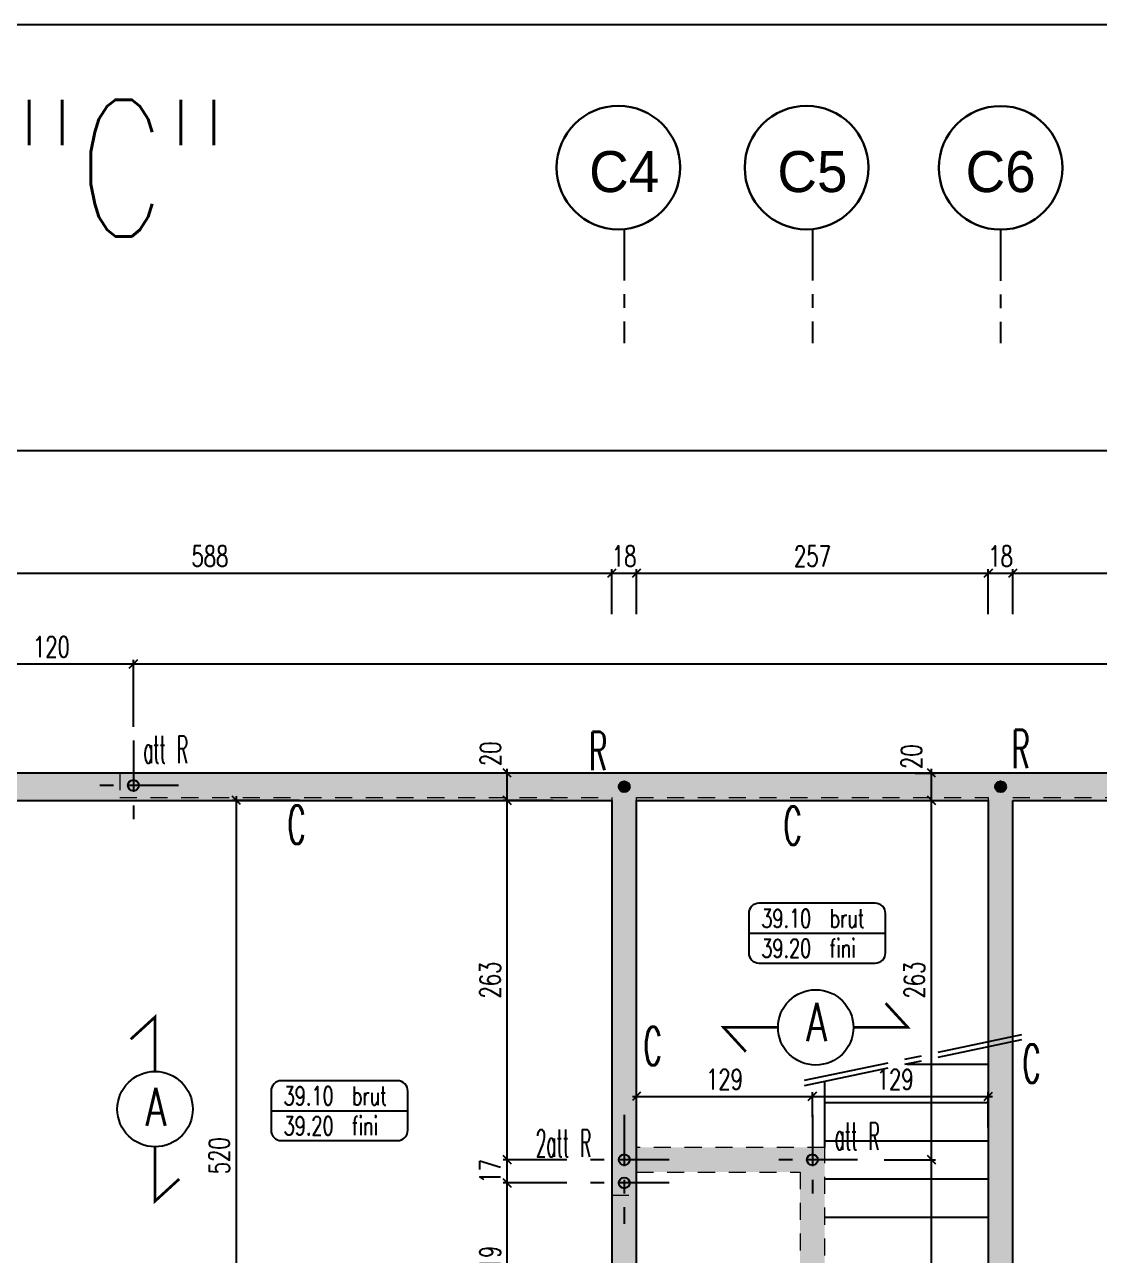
# Model space of a CAD drawing. Extents: x 308 to 437, y -199 to -146.
# Drawn here: x 325.88 to 333.75, y -163.97 to -154.96 of the extents above; entities that cross this region are included whole.
import ezdxf
from ezdxf.enums import TextEntityAlignment as Align

# ---------------------------------------------------------------- set-up
doc = ezdxf.new("R2010")
doc.units = 0
doc.header["$LTSCALE"] = 0.5
doc.header["$MEASUREMENT"] = 0
for name, pattern in [('AXES', [2, 1.25, -0.25, 0.25, -0.25]), ('AXES2', [1.125, 0.75, -0.125, 0.125, -0.125]), ('CACHE', [0.375, 0.25, -0.125]), ('DISCONTINU2', [0.375, 0.25, -0.125])]:
    doc.linetypes.add(name, pattern=pattern)
doc.layers.get('DEFPOINTS').update_dxf_attribs({"linetype": 'CONTINUOUS'})
for name, color, linetype in [('1_AJSA_circulv', 142, 'CONTINUOUS'), ('A05-AXES', 13, 'AXES2'), ('A19-COTATIONS', 146, 'CONTINUOUS'), ('AXES', 6, 'AXES2'), ('CADRE-CART', 7, 'CONTINUOUS'), ('COTATION', 7, 'CONTINUOUS'), ('HABILLAGE', 7, 'CONTINUOUS'), ('MURS', 3, 'CONTINUOUS'), ('PLANCHER', 7, 'CONTINUOUS'), ('POCHAGE', 254, 'CONTINUOUS'), ('RAID', 1, 'CONTINUOUS'), ('RDC', 7, 'DISCONTINU2'), ('REPERE-CHAI', 4, 'CONTINUOUS'), ('REPERE-RAID', 4, 'CONTINUOUS')]:
    doc.layers.add(name, color=color, linetype=linetype)
doc.styles.add('CGotH', font='GOTHIC.TTF')
doc.styles.add('ROMANS8', font='romans.shx', dxfattribs={"width": 0.7})
doc.styles.get("Standard").update_dxf_attribs({"font": 'txt.shx'})
doc.dimstyles.new('COT50 cm', dxfattribs={"dimtxt": 0.15, "dimasz": 0.06, "dimexe": 0.03, "dimexo": 0.1, "dimgap": 0.05, "dimtad": 1, "dimdec": 0, "dimlfac": 100, "dimzin": 0, "dimdsep": 46, "dimtxsty": 'ROMANS8', "dimblk1": 'OBLIQUE', "dimblk2": 'OBLIQUE', "dimsah": 1, "dimcen": 0.03, "dimdle": 0.03, "dimclrt": 1, "dimadec": 0, "dimazin": 0, "dimtfac": 1, "dimtdec": 0, "dimtmove": 0, "dimatfit": 3, "dimfxl": 0, "dimtolj": 1, "dimtzin": 0, "dimlwd": -1, "dimlwe": -1, "dimarcsym": 0})

# ---------------------------------------------------------------- blocks, each defined once
blk = doc.blocks.new('139')
at = {"layer": 'HABILLAGE', "color": 7}
blk.add_line((-0.665, 0), (0.665, 0), dxfattribs=at)
at = {"layer": 'HABILLAGE'}
blk.add_lwpolyline([(-0.565, -0.291), (0.565, -0.291, 0.414214), (0.665, -0.191), (0.665, 0.191, 0.414214), (0.565, 0.291), (-0.565, 0.291, 0.414214), (-0.665, 0.191), (-0.665, -0.191, 0.414214)], format="xyb", close=True, dxfattribs=at)
at = {"layer": 'HABILLAGE', "color": 1, "width": 0.7}
for s, p in [('brut', (0.121, 0.054)), ('fini', (0.121, -0.237))]:
    blk.add_text(s, height=0.18, dxfattribs=at).set_placement(p)
for tag, p in [('NIVBRUT', (-0.543, 0.054)), ('NIVFINI', (-0.543, -0.237))]:
    blk.add_attdef(tag, p, '', height=0.18, dxfattribs=at)
blk = doc.blocks.new('_Oblique')
at = {"layer": 'COTATION', "color": 0, "lineweight": -2}
blk.add_line((-0.5, -0.5), (0.5, 0.5), dxfattribs=at)
blk = doc.blocks.new('*D813')
at = {"layer": 'COTATION', "color": 0, "transparency": 16777216}
for p, q in [((324.299, -159.8143), (324.299, -158.9491)), ((330.179, -159.2788), (330.179, -158.9491)), ((324.269, -158.9791), (330.209, -158.9791))]:
    blk.add_line(p, q, dxfattribs=at)
at = {"layer": 'DEFPOINTS', "color": 0, "transparency": 16777216}
for p in [(330.179, -158.9791), (330.179, -159.3788), (324.299, -159.9143)]:
    blk.add_point(p, dxfattribs=at)
at = {"layer": 'COTATION', "color": 0, "transparency": 16777216, "xscale": 0.06, "yscale": 0.06, "zscale": 0.06, "rotation": 180}
blk.add_blockref('_Oblique', (324.299, -158.9791), dxfattribs=at)
at = {"layer": 'COTATION', "color": 0, "transparency": 16777216, "xscale": 0.06, "yscale": 0.06, "zscale": 0.06}
blk.add_blockref('_Oblique', (330.179, -158.9791), dxfattribs=at)
at = {"layer": 'COTATION', "color": 1, "transparency": 16777216, "insert": (327.239, -158.8541), "char_height": 0.15, "attachment_point": 5, "style": 'ROMANS8'}
blk.add_mtext('\\A1;588', dxfattribs=at)
blk = doc.blocks.new('*D814')
at = {"layer": 'COTATION', "color": 0, "transparency": 16777216}
for p, q in [((330.179, -159.2791), (330.179, -158.9491)), ((330.3593, -159.2791), (330.3593, -158.9491)), ((330.149, -158.9791), (330.3893, -158.9791))]:
    blk.add_line(p, q, dxfattribs=at)
at = {"layer": 'DEFPOINTS', "color": 0, "transparency": 16777216}
for p in [(330.3593, -158.9791), (330.179, -162.3243), (330.3593, -162.3243)]:
    blk.add_point(p, dxfattribs=at)
at = {"layer": 'COTATION', "color": 0, "transparency": 16777216, "xscale": 0.06, "yscale": 0.06, "zscale": 0.06, "rotation": 180}
blk.add_blockref('_Oblique', (330.179, -158.9791), dxfattribs=at)
at = {"layer": 'COTATION', "color": 0, "transparency": 16777216, "xscale": 0.06, "yscale": 0.06, "zscale": 0.06}
blk.add_blockref('_Oblique', (330.3593, -158.9791), dxfattribs=at)
at = {"layer": 'COTATION', "color": 1, "transparency": 16777216, "insert": (330.2692, -158.8541), "char_height": 0.15, "attachment_point": 5, "style": 'ROMANS8'}
blk.add_mtext('\\A1;18', dxfattribs=at)
blk = doc.blocks.new('*D815')
at = {"layer": 'COTATION', "color": 0, "transparency": 16777216}
for p, q in [((330.3593, -159.2791), (330.3593, -158.9491)), ((332.9326, -159.2791), (332.9326, -158.9491)), ((330.3293, -158.9791), (332.9626, -158.9791))]:
    blk.add_line(p, q, dxfattribs=at)
at = {"layer": 'DEFPOINTS', "color": 0, "transparency": 16777216}
for p in [(332.9326, -158.9791), (330.3593, -162.3243), (332.9326, -162.3243)]:
    blk.add_point(p, dxfattribs=at)
at = {"layer": 'COTATION', "color": 0, "transparency": 16777216, "xscale": 0.06, "yscale": 0.06, "zscale": 0.06, "rotation": 180}
blk.add_blockref('_Oblique', (330.3593, -158.9791), dxfattribs=at)
at = {"layer": 'COTATION', "color": 0, "transparency": 16777216, "xscale": 0.06, "yscale": 0.06, "zscale": 0.06}
blk.add_blockref('_Oblique', (332.9326, -158.9791), dxfattribs=at)
at = {"layer": 'COTATION', "color": 1, "transparency": 16777216, "insert": (331.646, -158.8541), "char_height": 0.15, "attachment_point": 5, "style": 'ROMANS8'}
blk.add_mtext('\\A1;257', dxfattribs=at)
blk = doc.blocks.new('*D816')
at = {"layer": 'COTATION', "color": 0, "transparency": 16777216}
for p, q in [((332.9326, -159.2791), (332.9326, -158.9491)), ((333.1124, -159.2791), (333.1124, -158.9491)), ((332.9026, -158.9791), (333.1424, -158.9791))]:
    blk.add_line(p, q, dxfattribs=at)
at = {"layer": 'DEFPOINTS', "color": 0, "transparency": 16777216}
for p in [(333.1124, -158.9791), (332.9326, -162.3243), (333.1124, -162.3243)]:
    blk.add_point(p, dxfattribs=at)
at = {"layer": 'COTATION', "color": 0, "transparency": 16777216, "xscale": 0.06, "yscale": 0.06, "zscale": 0.06, "rotation": 180}
blk.add_blockref('_Oblique', (332.9326, -158.9791), dxfattribs=at)
at = {"layer": 'COTATION', "color": 0, "transparency": 16777216, "xscale": 0.06, "yscale": 0.06, "zscale": 0.06}
blk.add_blockref('_Oblique', (333.1124, -158.9791), dxfattribs=at)
at = {"layer": 'COTATION', "color": 1, "transparency": 16777216, "insert": (333.0225, -158.8541), "char_height": 0.15, "attachment_point": 5, "style": 'ROMANS8'}
blk.add_mtext('\\A1;18', dxfattribs=at)
blk = doc.blocks.new('*D817')
at = {"layer": 'COTATION', "color": 0, "transparency": 16777216}
for p, q in [((333.1124, -159.2791), (333.1124, -158.9491)), ((339.0159, -159.2791), (339.0159, -158.9491)), ((333.0824, -158.9791), (339.0459, -158.9791))]:
    blk.add_line(p, q, dxfattribs=at)
at = {"layer": 'DEFPOINTS', "color": 0, "transparency": 16777216}
for p in [(339.0159, -158.9791), (333.1124, -162.3243), (339.0159, -162.3243)]:
    blk.add_point(p, dxfattribs=at)
at = {"layer": 'COTATION', "color": 0, "transparency": 16777216, "xscale": 0.06, "yscale": 0.06, "zscale": 0.06, "rotation": 180}
blk.add_blockref('_Oblique', (333.1124, -158.9791), dxfattribs=at)
at = {"layer": 'COTATION', "color": 0, "transparency": 16777216, "xscale": 0.06, "yscale": 0.06, "zscale": 0.06}
blk.add_blockref('_Oblique', (339.0159, -158.9791), dxfattribs=at)
at = {"layer": 'COTATION', "color": 1, "transparency": 16777216, "insert": (336.0641, -158.8541), "char_height": 0.15, "attachment_point": 5, "style": 'ROMANS8'}
blk.add_mtext('\\A1;590', dxfattribs=at)
blk = doc.blocks.new('*D868')
at = {"layer": 'COTATION', "color": 0, "transparency": 16777216}
for p, q in [((325.449, -159.643), (326.7089, -159.643)), ((325.479, -160.1024), (325.479, -159.613)), ((326.6789, -160.1032), (326.6789, -159.613))]:
    blk.add_line(p, q, dxfattribs=at)
at = {"layer": 'DEFPOINTS', "color": 0, "transparency": 16777216}
for p in [(326.6789, -159.643), (325.479, -160.2024), (326.6789, -160.2032)]:
    blk.add_point(p, dxfattribs=at)
at = {"layer": 'COTATION', "color": 0, "transparency": 16777216, "xscale": 0.06, "yscale": 0.06, "zscale": 0.06, "rotation": 180}
blk.add_blockref('_Oblique', (325.479, -159.643), dxfattribs=at)
at = {"layer": 'COTATION', "color": 0, "transparency": 16777216, "xscale": 0.06, "yscale": 0.06, "zscale": 0.06}
blk.add_blockref('_Oblique', (326.6789, -159.643), dxfattribs=at)
at = {"layer": 'COTATION', "color": 1, "transparency": 16777216, "insert": (326.0789, -159.518), "char_height": 0.15, "attachment_point": 5, "style": 'ROMANS8'}
blk.add_mtext('\\A1;120', dxfattribs=at)
blk = doc.blocks.new('*D869')
at = {"layer": 'COTATION', "color": 0, "transparency": 16777216}
for p, q in [((326.6489, -159.643), (346.1259, -159.643)), ((326.6789, -160.1032), (326.6789, -159.613)), ((346.0959, -160.3413), (346.0959, -159.613))]:
    blk.add_line(p, q, dxfattribs=at)
at = {"layer": 'DEFPOINTS', "color": 0, "transparency": 16777216}
for p in [(346.0959, -159.643), (326.6789, -160.2032), (346.0959, -160.4413)]:
    blk.add_point(p, dxfattribs=at)
at = {"layer": 'COTATION', "color": 0, "transparency": 16777216, "xscale": 0.06, "yscale": 0.06, "zscale": 0.06, "rotation": 180}
blk.add_blockref('_Oblique', (326.6789, -159.643), dxfattribs=at)
at = {"layer": 'COTATION', "color": 0, "transparency": 16777216, "xscale": 0.06, "yscale": 0.06, "zscale": 0.06}
blk.add_blockref('_Oblique', (346.0959, -159.643), dxfattribs=at)
at = {"layer": 'COTATION', "color": 1, "transparency": 16777216, "insert": (336.3874, -159.518), "char_height": 0.15, "attachment_point": 5, "style": 'ROMANS8'}
blk.add_mtext('\\A1;1942', dxfattribs=at)
blk = doc.blocks.new('*D878')
at = {"layer": 'COTATION', "color": 0, "transparency": 16777216}
for p, q in [((324.299, -158.6455), (324.299, -158.0513)), ((346.0959, -159.0813), (346.0959, -158.0513)), ((324.269, -158.0813), (346.1259, -158.0813))]:
    blk.add_line(p, q, dxfattribs=at)
at = {"layer": 'DEFPOINTS', "color": 0, "transparency": 16777216}
for p in [(346.0959, -158.0813), (324.299, -158.7455), (346.0959, -160.4413)]:
    blk.add_point(p, dxfattribs=at)
at = {"layer": 'COTATION', "color": 0, "transparency": 16777216, "xscale": 0.06, "yscale": 0.06, "zscale": 0.06, "rotation": 180}
blk.add_blockref('_Oblique', (324.299, -158.0813), dxfattribs=at)
at = {"layer": 'COTATION', "color": 0, "transparency": 16777216, "xscale": 0.06, "yscale": 0.06, "zscale": 0.06}
blk.add_blockref('_Oblique', (346.0959, -158.0813), dxfattribs=at)
at = {"layer": 'COTATION', "color": 1, "transparency": 16777216, "insert": (335.1975, -157.9563), "char_height": 0.15, "attachment_point": 5, "style": 'ROMANS8'}
blk.add_mtext('\\A1;2180', dxfattribs=at)
blk = doc.blocks.new('*D954')
at = {"layer": 'COTATION', "color": 0, "transparency": 16777216}
for p, q in [((327.8938, -160.6413), (327.402, -160.6413)), ((327.432, -165.8713), (327.432, -160.6113)), ((327.669, -165.8413), (327.402, -165.8413))]:
    blk.add_line(p, q, dxfattribs=at)
at = {"layer": 'DEFPOINTS', "color": 0, "transparency": 16777216}
for p in [(327.432, -160.6413), (327.9938, -160.6413), (327.769, -165.8413)]:
    blk.add_point(p, dxfattribs=at)
at = {"layer": 'COTATION', "color": 0, "transparency": 16777216, "xscale": 0.06, "yscale": 0.06, "zscale": 0.06}
for p, rotation in [((327.432, -160.6413), 90), ((327.432, -165.8413), 270)]:
    blk.add_blockref('_Oblique', p, dxfattribs=dict(at, rotation=rotation))
at = {"layer": 'COTATION', "color": 1, "transparency": 16777216, "insert": (327.307, -163.2413), "char_height": 0.15, "attachment_point": 5, "rotation": 90, "style": 'ROMANS8'}
blk.add_mtext('\\A1;520', dxfattribs=at)
blk = doc.blocks.new('*D965')
at = {"layer": 'COTATION', "color": 0, "transparency": 16777216}
for p, q in [((329.8493, -163.4405), (329.3832, -163.4405)), ((329.4132, -164.6605), (329.4132, -163.4105)), ((329.8402, -164.6305), (329.3832, -164.6305))]:
    blk.add_line(p, q, dxfattribs=at)
at = {"layer": 'DEFPOINTS', "color": 0, "transparency": 16777216}
for p in [(329.4132, -163.4405), (329.9493, -163.4405), (329.9402, -164.6305)]:
    blk.add_point(p, dxfattribs=at)
at = {"layer": 'COTATION', "color": 0, "transparency": 16777216, "xscale": 0.06, "yscale": 0.06, "zscale": 0.06}
for p, rotation in [((329.4132, -163.4405), 90), ((329.4132, -164.6305), 270)]:
    blk.add_blockref('_Oblique', p, dxfattribs=dict(at, rotation=rotation))
at = {"layer": 'COTATION', "color": 1, "transparency": 16777216, "insert": (329.2882, -164.0355), "char_height": 0.15, "attachment_point": 5, "rotation": 90, "style": 'ROMANS8'}
blk.add_mtext('\\A1;119', dxfattribs=at)
blk = doc.blocks.new('*D966')
at = {"layer": 'COTATION', "color": 0, "transparency": 16777216}
for p, q in [((329.8493, -163.2705), (329.3832, -163.2705)), ((329.4132, -163.4705), (329.4132, -163.2405)), ((329.8493, -163.4405), (329.3832, -163.4405))]:
    blk.add_line(p, q, dxfattribs=at)
at = {"layer": 'DEFPOINTS', "color": 0, "transparency": 16777216}
for p in [(329.4132, -163.2705), (329.9493, -163.2705), (329.9493, -163.4405)]:
    blk.add_point(p, dxfattribs=at)
at = {"layer": 'COTATION', "color": 0, "transparency": 16777216, "xscale": 0.06, "yscale": 0.06, "zscale": 0.06}
for p, rotation in [((329.4132, -163.2705), 90), ((329.4132, -163.4405), 270)]:
    blk.add_blockref('_Oblique', p, dxfattribs=dict(at, rotation=rotation))
at = {"layer": 'COTATION', "color": 1, "transparency": 16777216, "insert": (329.2882, -163.3555), "char_height": 0.15, "attachment_point": 5, "rotation": 90, "style": 'ROMANS8'}
blk.add_mtext('\\A1;17', dxfattribs=at)
blk = doc.blocks.new('*D967')
at = {"layer": 'COTATION', "color": 0, "transparency": 16777216}
for p, q in [((329.7487, -160.6413), (329.3832, -160.6413)), ((329.4132, -163.3005), (329.4132, -160.6113)), ((329.8493, -163.2705), (329.3832, -163.2705))]:
    blk.add_line(p, q, dxfattribs=at)
at = {"layer": 'DEFPOINTS', "color": 0, "transparency": 16777216}
for p in [(329.4132, -160.6413), (329.8487, -160.6413), (329.9493, -163.2705)]:
    blk.add_point(p, dxfattribs=at)
at = {"layer": 'COTATION', "color": 0, "transparency": 16777216, "xscale": 0.06, "yscale": 0.06, "zscale": 0.06}
for p, rotation in [((329.4132, -160.6413), 90), ((329.4132, -163.2705), 270)]:
    blk.add_blockref('_Oblique', p, dxfattribs=dict(at, rotation=rotation))
at = {"layer": 'COTATION', "color": 1, "transparency": 16777216, "insert": (329.2882, -161.9559), "char_height": 0.15, "attachment_point": 5, "rotation": 90, "style": 'ROMANS8'}
blk.add_mtext('\\A1;263', dxfattribs=at)
blk = doc.blocks.new('*D968')
at = {"layer": 'COTATION', "color": 0, "transparency": 16777216}
for p, q in [((329.7487, -160.4413), (329.3832, -160.4413)), ((329.4132, -160.6713), (329.4132, -160.4113)), ((329.7487, -160.6413), (329.3832, -160.6413))]:
    blk.add_line(p, q, dxfattribs=at)
at = {"layer": 'DEFPOINTS', "color": 0, "transparency": 16777216}
for p in [(329.4132, -160.4413), (329.8487, -160.4413), (329.8487, -160.6413)]:
    blk.add_point(p, dxfattribs=at)
at = {"layer": 'COTATION', "color": 0, "transparency": 16777216, "xscale": 0.06, "yscale": 0.06, "zscale": 0.06}
for p, rotation in [((329.4132, -160.4413), 90), ((329.4132, -160.6413), 270)]:
    blk.add_blockref('_Oblique', p, dxfattribs=dict(at, rotation=rotation))
at = {"layer": 'COTATION', "color": 1, "transparency": 16777216, "insert": (329.2906, -160.3006), "char_height": 0.15, "attachment_point": 5, "rotation": 90, "style": 'ROMANS8'}
blk.add_mtext('\\A1;20', dxfattribs=at)
blk = doc.blocks.new('*D969')
at = {"layer": 'COTATION', "color": 0, "transparency": 16777216}
for p, q in [((330.3293, -162.8073), (331.6762, -162.8073)), ((330.3593, -162.9604), (330.3593, -162.7773)), ((331.6462, -162.9604), (331.6462, -162.7773))]:
    blk.add_line(p, q, dxfattribs=at)
at = {"layer": 'DEFPOINTS', "color": 0, "transparency": 16777216}
for p in [(331.6462, -162.8073), (330.3593, -163.0604), (331.6462, -163.0604)]:
    blk.add_point(p, dxfattribs=at)
at = {"layer": 'COTATION', "color": 0, "transparency": 16777216, "xscale": 0.06, "yscale": 0.06, "zscale": 0.06, "rotation": 180}
blk.add_blockref('_Oblique', (330.3593, -162.8073), dxfattribs=at)
at = {"layer": 'COTATION', "color": 0, "transparency": 16777216, "xscale": 0.06, "yscale": 0.06, "zscale": 0.06}
blk.add_blockref('_Oblique', (331.6462, -162.8073), dxfattribs=at)
at = {"layer": 'COTATION', "color": 1, "transparency": 16777216, "insert": (331.0027, -162.6823), "char_height": 0.15, "attachment_point": 5, "style": 'ROMANS8'}
blk.add_mtext('\\A1;129', dxfattribs=at)
blk = doc.blocks.new('*D970')
at = {"layer": 'COTATION', "color": 0, "transparency": 16777216}
for p, q in [((331.6162, -162.8073), (332.9624, -162.8073)), ((331.6462, -162.9604), (331.6462, -162.7773)), ((332.9324, -163.0346), (332.9324, -162.7773))]:
    blk.add_line(p, q, dxfattribs=at)
at = {"layer": 'DEFPOINTS', "color": 0, "transparency": 16777216}
for p in [(332.9324, -162.8073), (331.6462, -163.0604), (332.9324, -163.1346)]:
    blk.add_point(p, dxfattribs=at)
at = {"layer": 'COTATION', "color": 0, "transparency": 16777216, "xscale": 0.06, "yscale": 0.06, "zscale": 0.06, "rotation": 180}
blk.add_blockref('_Oblique', (331.6462, -162.8073), dxfattribs=at)
at = {"layer": 'COTATION', "color": 0, "transparency": 16777216, "xscale": 0.06, "yscale": 0.06, "zscale": 0.06}
blk.add_blockref('_Oblique', (332.9324, -162.8073), dxfattribs=at)
at = {"layer": 'COTATION', "color": 1, "transparency": 16777216, "insert": (332.2514, -162.6823), "char_height": 0.15, "attachment_point": 5, "style": 'ROMANS8'}
blk.add_mtext('\\A1;129', dxfattribs=at)
blk = doc.blocks.new('*D973')
at = {"layer": 'COTATION', "color": 0, "transparency": 16777216}
for p, q in [((332.1709, -163.2705), (332.5472, -163.2705)), ((332.5172, -165.2163), (332.5172, -163.2405)), ((332.709, -165.1863), (332.4872, -165.1863))]:
    blk.add_line(p, q, dxfattribs=at)
at = {"layer": 'DEFPOINTS', "color": 0, "transparency": 16777216}
for p in [(332.0709, -163.2705), (332.5172, -163.2705), (332.809, -165.1863)]:
    blk.add_point(p, dxfattribs=at)
at = {"layer": 'COTATION', "color": 0, "transparency": 16777216, "xscale": 0.06, "yscale": 0.06, "zscale": 0.06}
for p, rotation in [((332.5172, -163.2705), 90), ((332.5172, -165.1863), 270)]:
    blk.add_blockref('_Oblique', p, dxfattribs=dict(at, rotation=rotation))
at = {"layer": 'COTATION', "color": 1, "transparency": 16777216, "insert": (332.3922, -164.2284), "char_height": 0.15, "attachment_point": 5, "rotation": 90, "style": 'ROMANS8'}
blk.add_mtext('\\A1;192', dxfattribs=at)
blk = doc.blocks.new('*D974')
at = {"layer": 'COTATION', "color": 0, "transparency": 16777216}
for p, q in [((332.3499, -160.6413), (332.5472, -160.6413)), ((332.5172, -163.3005), (332.5172, -160.6113)), ((332.1709, -163.2705), (332.5472, -163.2705))]:
    blk.add_line(p, q, dxfattribs=at)
at = {"layer": 'DEFPOINTS', "color": 0, "transparency": 16777216}
for p in [(332.2499, -160.6413), (332.5172, -160.6413), (332.0709, -163.2705)]:
    blk.add_point(p, dxfattribs=at)
at = {"layer": 'COTATION', "color": 0, "transparency": 16777216, "xscale": 0.06, "yscale": 0.06, "zscale": 0.06}
for p, rotation in [((332.5172, -160.6413), 90), ((332.5172, -163.2705), 270)]:
    blk.add_blockref('_Oblique', p, dxfattribs=dict(at, rotation=rotation))
at = {"layer": 'COTATION', "color": 1, "transparency": 16777216, "insert": (332.3922, -161.9559), "char_height": 0.15, "attachment_point": 5, "rotation": 90, "style": 'ROMANS8'}
blk.add_mtext('\\A1;263', dxfattribs=at)
blk = doc.blocks.new('*D975')
at = {"layer": 'COTATION', "color": 0, "transparency": 16777216}
for p, q in [((332.3982, -160.4413), (332.5472, -160.4413)), ((332.5172, -160.6713), (332.5172, -160.4113)), ((332.3499, -160.6413), (332.5472, -160.6413))]:
    blk.add_line(p, q, dxfattribs=at)
at = {"layer": 'DEFPOINTS', "color": 0, "transparency": 16777216}
for p in [(332.2982, -160.4413), (332.5172, -160.4413), (332.2499, -160.6413)]:
    blk.add_point(p, dxfattribs=at)
at = {"layer": 'COTATION', "color": 0, "transparency": 16777216, "xscale": 0.06, "yscale": 0.06, "zscale": 0.06}
for p, rotation in [((332.5172, -160.4413), 90), ((332.5172, -160.6413), 270)]:
    blk.add_blockref('_Oblique', p, dxfattribs=dict(at, rotation=rotation))
at = {"layer": 'COTATION', "color": 1, "transparency": 16777216, "insert": (332.3708, -160.3211), "char_height": 0.15, "attachment_point": 5, "rotation": 90, "style": 'ROMANS8'}
blk.add_mtext('\\A1;20', dxfattribs=at)
blk = doc.blocks.new('A$C6B096A38')
at = {"layer": 'POCHAGE'}
h = blk.add_hatch(dxfattribs=at)
h.set_pattern_fill('AR-SAND', color=0, scale=0.07)
h.set_pattern_definition([(37.5, (-513.79323, 160.44126), (-0.004409535, 0.134877664), [0, -0.1064, 0, -0.119, 0, -0.11375]), (7.5, (-513.79323, 160.44126), (0.12388437, 0.197550225), [0, -0.0574, 0, -0.0959, 0, -0.03675]), (327.5, (-513.87933, 160.44126), (0.21798993, 0.000396134), [0, -0.035, 0, -0.126, 0, -0.1645]), (317.5, (-513.87933, 160.44126), (0.21042886, 0.06143729), [0, -0.0175, 0, -0.0826, 0, -0.0945])])
h.paths.add_polyline_path([(-3.1815, -0.18), (-3.1815, -2.5803), (-3.0015, -2.5803), (-3.0015, -0.2), (-0.1602, -0.2), (-0.1602, -3.7907), (-0.1602, -3.7907), (-0.1602, -6.765), (0, -6.765), (0, 0), (-13.1731, 0), (-19.5169, 0), (-19.5169, -0.18), (-15.9168, -0.18), (-15.9168, -3.0893), (-15.7368, -3.0893), (-15.7368, -2.9193), (-14.5399, -2.9193), (-14.5399, -4.655), (-14.3599, -4.655), (-14.3599, -2.7393), (-15.7368, -2.7393), (-15.7368, -0.18), (-13.1635, -0.18), (-13.1635, -4.655), (-12.9835, -4.655), (-12.9835, -0.18), (-7.0803, -0.18), (-7.0803, -4.86), (-6.9003, -4.86), (-6.9003, -0.18)])
at = {"layer": 'AXES', "color": 1}
for p, q in [((-19.417, 0.2381), (-19.417, -0.4197)), ((-19.0881, -0.0908), (-19.7458, -0.0908)), ((-15.8266, -2.5004), (-15.8266, -3.298)), ((-14.4497, -2.5004), (-14.4497, -3.1581)), ((-15.4977, -2.8293), (-16.1555, -2.8293)), ((-14.1208, -2.8293), (-14.7786, -2.8293)), ((-15.4977, -2.9993), (-16.1555, -2.9993))]:
    blk.add_line(p, q, dxfattribs=at)
at = {"layer": 'RAID'}
for centre in [(-19.417, -0.0908), (-15.8266, -2.8293), (-14.4497, -2.8293), (-15.8266, -2.9993)]:
    blk.add_circle(centre, 0.04, dxfattribs=at)
at = {"layer": 'RDC', "linetype": 'CACHE', "lineweight": 15}
blk.add_lwpolyline([(0, 0), (-13.1731, 0), (-19.5169, 0), (-19.5169, -0.18), (-15.9168, -0.18), (-15.9168, -3.0893), (-15.7368, -3.0893), (-15.7368, -2.9193), (-14.5399, -2.9193), (-14.5399, -4.835), (-14.3392, -4.835), (-14.3392, -4.655), (-14.3599, -4.655), (-14.3599, -2.7393), (-15.7368, -2.7393), (-15.7368, -0.18), (-13.1635, -0.18), (-13.1635, -4.655), (-13.1842, -4.655), (-13.1842, -4.835), (-12.9835, -4.835), (-12.9835, -0.18), (-7.0803, -0.18)], dxfattribs=at)

msp = doc.modelspace()

# ---------------------------------------------------------------- hatches: boundary and pattern name
at = {"layer": 'POCHAGE'}
msp.add_hatch(color=256, dxfattribs=at).paths.add_polyline_path([(317.3792, -158.4313), (322.4095, -158.4345), (322.4063, -163.4315), (322.8943, -163.4315), (322.8943, -163.2515), (322.5893, -163.2515), (322.5893, -158.4313), (324.0993, -158.4313), (324.0993, -163.2515), (324.0493, -163.2515), (324.0493, -163.4315), (324.0993, -163.4315), (324.0993, -163.6413), (324.299, -163.6413), (324.299, -160.6413), (330.1793, -160.6413), (330.1793, -166.1413), (330.3593, -166.1413), (330.3593, -160.6413), (332.9326, -160.6413), (332.9326, -166.1413), (333.1126, -166.1413), (333.1126, -160.6413), (339.0159, -160.6413), (339.0155, -165.5414), (339.1955, -165.5411), (339.1959, -160.6413), (342.9147, -160.6413), (342.9147, -167.1613), (344.696, -167.1613), (344.6961, -166.9808), (343.0947, -166.9808), (343.0947, -160.6413), (345.936, -160.6413), (345.936, -166.961), (345.8513, -167.1612), (346.0962, -167.1612), (346.0959, -160.4413), (324.2993, -160.4413), (324.299, -158.2313), (317.1999, -158.2313), (317.1999, -163.4304), (317.3792, -163.4315)])
at = {"layer": 'RAID'}
for points in [[(330.2293, -160.5413, -1), (330.3093, -160.5413, -1)], [(332.9828, -160.5413, -1), (333.0628, -160.5413, -1)]]:
    msp.add_hatch(color=256, dxfattribs=at).paths.add_polyline_path(points)

# ---------------------------------------------------------------- linework, layer by layer
at = {"layer": '1_AJSA_circulv', "linetype": 'AXES'}
for p, q in [((333.1762, -162.3575), (331.5426, -162.7011)), ((333.1762, -162.3946), (331.5426, -162.7382))]:
    msp.add_line(p, q, dxfattribs=at)
at = {"layer": '1_AJSA_circulv', "ltscale": 10}
for p, q in [((332.3362, -162.5713), (332.9324, -162.5713)), ((331.7359, -163.1805), (331.7359, -162.6975)), ((331.7359, -162.8513), (332.9324, -162.8513)), ((331.7359, -163.1313), (332.9324, -163.1313)), ((331.7359, -163.4113), (332.9324, -163.4113)), ((331.7359, -163.6913), (332.9324, -163.6913))]:
    msp.add_line(p, q, dxfattribs=at)
at = {"layer": 'A19-COTATIONS', "color": 242, "lineweight": 30, "ltscale": 10, "true_color": 0xcd2027}
for centre in [(330.2267, -156.0112), (331.603, -156.0111), (333.0228, -156.0126)]:
    msp.add_circle(centre, 0.4522, dxfattribs=at)
at = {"layer": 'AXES', "color": 1}
for p, q in [((330.2693, -156.4614), (330.2693, -157.296)), ((331.6462, -156.4613), (331.6462, -157.296)), ((333.0228, -156.4648), (333.0228, -157.296))]:
    msp.add_line(p, q, dxfattribs=at)
at = {"layer": 'CADRE-CART', "color": 1}
msp.add_lwpolyline([(307.8533, -154.9648), (437.1328, -154.9648), (437.1328, -198.9648), (307.8533, -198.9648)], close=True, dxfattribs=at)
at = {"layer": 'MURS'}
for p, q in [((346.0959, -160.4413), (324.299, -160.4413)), ((333.1126, -160.6413), (339.0159, -160.6413))]:
    msp.add_line(p, q, dxfattribs=at)
msp.add_lwpolyline([(324.299, -160.6413), (330.1793, -160.6413), (330.1793, -166.1413), (330.3593, -166.1413), (330.3593, -160.6413), (332.9326, -160.6413), (332.9326, -166.1413), (333.1126, -166.1413), (333.1126, -160.6413)], dxfattribs=at)
at = {"layer": 'PLANCHER', "color": 1, "const_width": 0.02}
for points in [[(331.946, -162.3026), (332.3441, -162.3026), (332.1818, -162.1255)], [(326.8371, -162.6246), (326.8371, -162.2265), (326.6599, -162.3888)], [(331.3947, -162.3026), (330.9966, -162.3026), (331.1589, -162.4798)], [(326.8371, -163.176), (326.8371, -163.574), (327.0143, -163.4117)]]:
    msp.add_lwpolyline(points, dxfattribs=at)
at = {"layer": 'PLANCHER', "color": 1}
for centre in [(331.6703, -162.3026), (326.8371, -162.9003)]:
    msp.add_circle(centre, 0.2757, dxfattribs=at)
at = {"layer": 'RAID'}
for centre in [(330.2693, -160.5413), (333.0228, -160.5413)]:
    msp.add_circle(centre, 0.04, dxfattribs=at)

# ---------------------------------------------------------------- block references
at = {"layer": 'HABILLAGE', "color": 1, "xscale": 0.7521624, "yscale": 0.7521624, "zscale": 0.7521624}
for p in [(331.6802, -161.613), (328.1861, -162.9118)]:
    msp.add_blockref('139', p, dxfattribs=at).add_auto_attribs({'NIVBRUT': '39.10', 'NIVFINI': '39.20'})
at = {"layer": 'RDC'}
msp.add_blockref('A$C6B096A38', (346.0959, -160.4413), dxfattribs=at)

# ---------------------------------------------------------------- texts
at = {"layer": 'A05-AXES', "color": 1, "ltscale": 0.5, "char_height": 0.3, "width": 0.3408, "attachment_point": 2, "rotation": 0.00168, "line_spacing_factor": 1.032839, "style": 'CGotH'}
for s, insert in [('C4', (330.2691, -155.8903)), ('C5', (331.646, -155.8903)), ('C6', (333.0229, -155.8903))]:
    msp.add_mtext(s, dxfattribs=dict(at, insert=insert))
at = {"layer": 'CADRE-CART', "color": 4, "style": 'ROMANS8', "width": 0.7}
msp.add_text('"C"', height=1, dxfattribs=at).set_placement((325.7968, -156.514))
at = {"layer": 'PLANCHER', "color": 1, "width": 0.7}
for p in [(331.6781, -162.2639), (326.8435, -162.8838)]:
    msp.add_text('A', height=0.28, dxfattribs=at).set_placement(p, align=Align.MIDDLE)
at = {"layer": 'REPERE-CHAI', "color": 4, "width": 0.519}
for p in [(327.8071, -160.9599), (331.4361, -160.9664), (330.4119, -162.5789), (333.184, -162.7074)]:
    msp.add_text('C', height=0.28, dxfattribs=at).set_placement(p)
at = {"layer": 'REPERE-RAID', "color": 4}
for s, height, width, p in [('att R', 0.2, 0.45, (326.751, -160.3698)), ('R', 0.28, 0.519, (330.0132, -160.4198)), ('R', 0.28, 0.519, (333.1038, -160.4058)), ('att R', 0.2, 0.45, (331.8094, -163.199)), ('2att R', 0.2, 0.45, (329.6229, -163.2491))]:
    msp.add_text(s, height=height, dxfattribs=dict(at, width=width)).set_placement(p)

# ---------------------------------------------------------------- dimensions: what is measured, and where the dimension line sits
at = {"layer": 'COTATION'}
for base, p1, p2, picture, middle in [((346.0959, -158.0813), (324.299, -158.7455), (346.0959, -160.4413), '*D878', (335.1975, -157.9563)), ((331.6462, -162.8073), (330.3593, -163.0604), (331.6462, -163.0604), '*D969', (331.0027, -162.6823))]:
    dim = msp.add_linear_dim(base=base, p1=p1, p2=p2, dimstyle='COT50 cm', dxfattribs=at)
    dim.commit()
    dim.dimension.update_dxf_attribs({"geometry": picture, "text_midpoint": middle})
for base, p1, p2, override, picture, middle in [((330.179, -158.9791), (324.299, -159.9143), (330.179, -159.3788), {"dimtmove": 1}, '*D813', (327.239, -158.8541)), ((332.9326, -158.9791), (330.3593, -162.3243), (332.9326, -162.3243), {"dimtmove": 1, "dimfxl": 0.3, "dimfxlon": 1}, '*D815', (331.646, -158.8541)), ((339.0159, -158.9791), (333.1124, -162.3243), (339.0159, -162.3243), {"dimtmove": 1, "dimfxl": 0.3, "dimfxlon": 1}, '*D817', (336.0641, -158.8541)), ((326.6789, -159.643), (325.479, -160.2024), (326.6789, -160.2032), {"dimtmove": 1}, '*D868', (326.0789, -159.518)), ((346.0959, -159.643), (326.6789, -160.2032), (346.0959, -160.4413), {"dimtmove": 1}, '*D869', (336.3874, -159.518))]:
    dim = msp.add_linear_dim(base=base, p1=p1, p2=p2, dimstyle='COT50 cm', override=override, dxfattribs=at)
    dim.commit()
    dim.dimension.update_dxf_attribs({"geometry": picture, "text_midpoint": middle})
for base, p1, p2, override, picture, middle in [((330.3593, -158.9791), (330.179, -162.3243), (330.3593, -162.3243), {"dimtmove": 1, "dimfxl": 0.3, "dimfxlon": 1}, '*D814', (330.2692, -158.9791)), ((333.1124, -158.9791), (332.9326, -162.3243), (333.1124, -162.3243), {"dimtmove": 1, "dimfxl": 0.3, "dimfxlon": 1}, '*D816', (333.0225, -158.9791)), ((332.9324, -162.8073), (331.6462, -163.0604), (332.9324, -163.1346), {"dimtmove": 1}, '*D970', (332.2514, -162.8073))]:
    dim = msp.add_linear_dim(base=base, p1=p1, p2=p2, dimstyle='COT50 cm', override=override, dxfattribs=at)
    dim.commit()
    dim.dimension.update_dxf_attribs({"geometry": picture, "text_midpoint": middle, "dimtype": 160})
for base, p1, p2, picture, middle in [((329.4132, -160.4413), (329.8487, -160.6413), (329.8487, -160.4413), '*D968', (329.4156, -160.3006)), ((332.5172, -160.4413), (332.2499, -160.6413), (332.2982, -160.4413), '*D975', (332.4958, -160.3211)), ((329.4132, -163.2705), (329.9493, -163.4405), (329.9493, -163.2705), '*D966', (329.4132, -163.3555))]:
    dim = msp.add_linear_dim(base=base, p1=p1, p2=p2, angle=90, dimstyle='COT50 cm', override={"dimtmove": 1}, dxfattribs=at)
    dim.commit()
    dim.dimension.update_dxf_attribs({"geometry": picture, "text_midpoint": middle, "dimtype": 160})
for base, p1, p2, picture, middle in [((327.432, -160.6413), (327.769, -165.8413), (327.9938, -160.6413), '*D954', (327.307, -163.2413)), ((329.4132, -160.6413), (329.9493, -163.2705), (329.8487, -160.6413), '*D967', (329.2882, -161.9559)), ((332.5172, -160.6413), (332.0709, -163.2705), (332.2499, -160.6413), '*D974', (332.3922, -161.9559)), ((332.5172, -163.2705), (332.809, -165.1863), (332.0709, -163.2705), '*D973', (332.3922, -164.2284)), ((329.4132, -163.4405), (329.9402, -164.6305), (329.9493, -163.4405), '*D965', (329.2882, -164.0355))]:
    dim = msp.add_linear_dim(base=base, p1=p1, p2=p2, angle=90, dimstyle='COT50 cm', override={"dimtmove": 1}, dxfattribs=at)
    dim.commit()
    dim.dimension.update_dxf_attribs({"geometry": picture, "text_midpoint": middle})

doc.saveas('drawing.dxf')
